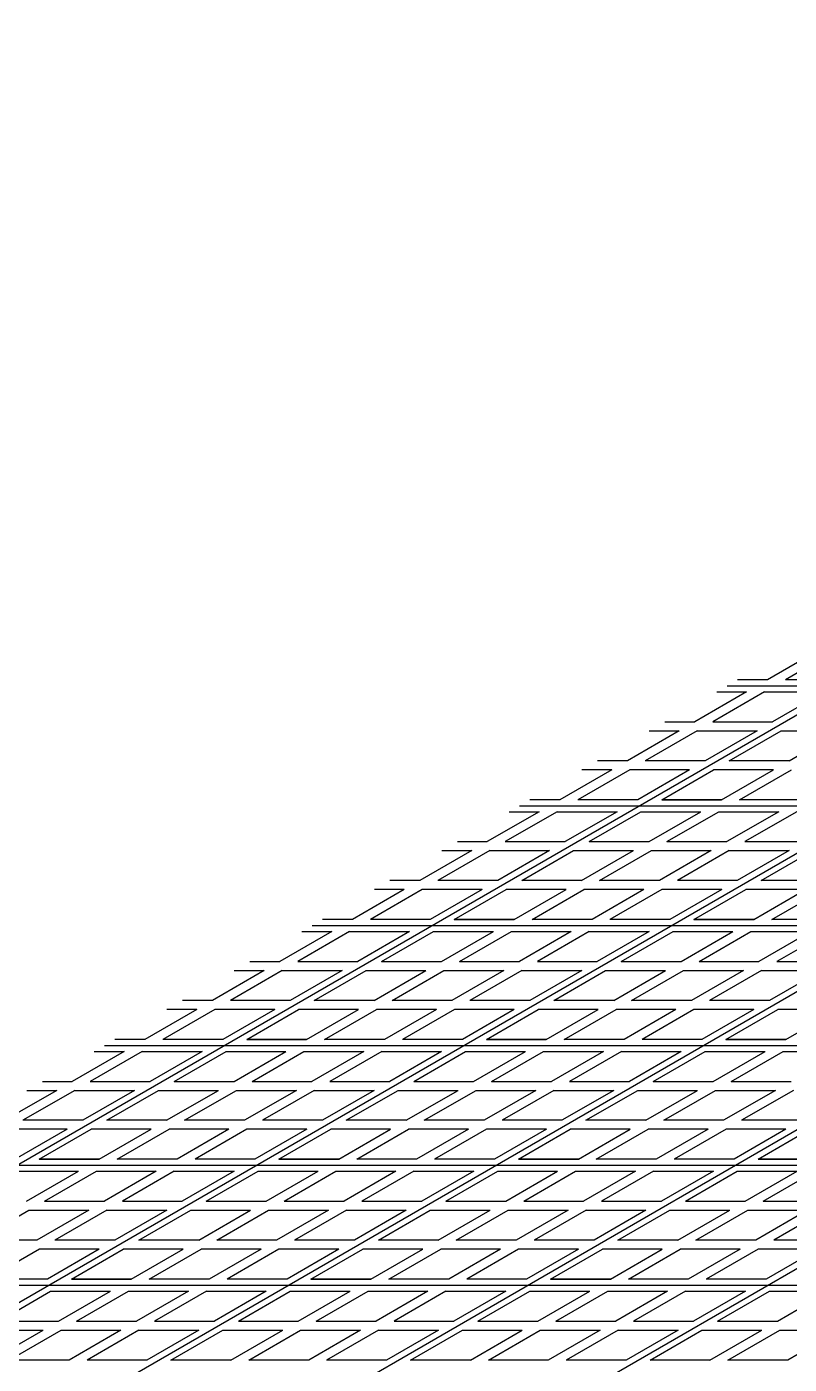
# Model space of a CAD drawing. Extents: x 0.2 to 27.8, y 0.4 to 17.8.
# Drawn here: x 12.777 to 14.05, y 12.441 to 14.673 of the extents above; entities that cross this region are included whole.
import ezdxf

# ---------------------------------------------------------------- set-up
doc = ezdxf.new("R2010")
doc.units = 0
doc.header["$LTSCALE"] = 0.8
doc.header["$MEASUREMENT"] = 0
doc.layers.add('TAPA', color=6, linetype='CONTINUOUS')
doc.layers.add('VORERA', color=7, linetype='CONTINUOUS')

msp = doc.modelspace()

# ---------------------------------------------------------------- linework, layer by layer
at = {"layer": 'TAPA', "color": 4}
for p, q in [((9.83405, 11.0833), (16.05083, 14.67256)), ((10.23405, 11.0833), (16.45083, 14.67256)), ((10.63405, 11.0833), (16.85083, 14.67256)), ((11.03405, 11.0833), (17.25083, 14.67256)), ((11.43405, 11.0833), (17.65083, 14.67256)), ((13.9458, 13.57269), (16.1458, 13.57269)), ((13.59939, 13.37269), (15.79939, 13.37269)), ((13.25298, 13.17269), (15.45298, 13.17269)), ((12.90657, 12.97269), (15.10657, 12.97269)), ((12.56016, 12.77269), (14.76016, 12.77269)), ((12.21375, 12.57269), (14.41375, 12.57269))]:
    msp.add_line(p, q, dxfattribs=at)
at = {"layer": 'VORERA', "color": 4}
for p, q in [((14.09972, 13.63269), (14.01312, 13.58269)), ((14.12972, 13.63269), (14.04312, 13.58269)), ((14.01312, 13.58269), (13.96312, 13.58269)), ((14.14312, 13.58269), (14.04312, 13.58269)), ((13.97848, 13.56269), (13.89188, 13.51269)), ((14.00848, 13.56269), (13.92188, 13.51269)), ((13.92848, 13.56269), (13.97848, 13.56269)), ((14.00848, 13.56269), (14.10848, 13.56269)), ((14.10848, 13.56269), (14.02188, 13.51269)), ((13.84188, 13.51269), (13.89188, 13.51269)), ((13.92188, 13.51269), (14.02188, 13.51269)), ((13.8659, 13.49769), (13.77929, 13.44769)), ((13.8959, 13.49769), (13.80929, 13.44769)), ((13.8159, 13.49769), (13.8659, 13.49769)), ((13.8959, 13.49769), (13.9959, 13.49769)), ((13.9959, 13.49769), (13.90929, 13.44769)), ((13.94929, 13.44769), (14.0359, 13.49769)), ((14.0359, 13.49769), (14.1359, 13.49769)), ((14.04929, 13.44769), (14.1359, 13.49769)), ((13.77929, 13.44769), (13.72929, 13.44769)), ((13.90929, 13.44769), (13.80929, 13.44769)), ((14.04929, 13.44769), (13.94929, 13.44769)), ((13.75331, 13.43269), (13.66671, 13.38269)), ((13.78331, 13.43269), (13.69671, 13.38269)), ((13.75331, 13.43269), (13.70331, 13.43269)), ((13.88331, 13.43269), (13.78331, 13.43269)), ((13.88331, 13.43269), (13.79671, 13.38269)), ((13.83671, 13.38269), (13.92331, 13.43269)), ((14.02331, 13.43269), (13.92331, 13.43269)), ((13.93671, 13.38269), (14.02331, 13.43269)), ((13.96671, 13.38269), (14.05331, 13.43269)), ((13.66671, 13.38269), (13.61671, 13.38269)), ((13.79671, 13.38269), (13.69671, 13.38269)), ((13.83671, 13.38269), (13.93671, 13.38269)), ((13.93671, 13.38269), (13.83671, 13.38269)), ((14.06671, 13.38269), (13.96671, 13.38269)), ((13.63207, 13.36269), (13.54547, 13.31269)), ((13.66207, 13.36269), (13.57547, 13.31269)), ((13.58207, 13.36269), (13.63207, 13.36269)), ((13.66207, 13.36269), (13.76207, 13.36269)), ((13.76207, 13.36269), (13.67547, 13.31269)), ((13.71547, 13.31269), (13.80207, 13.36269)), ((13.80207, 13.36269), (13.90207, 13.36269)), ((13.81547, 13.31269), (13.90207, 13.36269)), ((13.84547, 13.31269), (13.93207, 13.36269)), ((13.93207, 13.36269), (14.03207, 13.36269)), ((14.03207, 13.36269), (13.94547, 13.31269)), ((14.06207, 13.36269), (13.97547, 13.31269)), ((13.49547, 13.31269), (13.54547, 13.31269)), ((13.57547, 13.31269), (13.67547, 13.31269)), ((13.71547, 13.31269), (13.81547, 13.31269)), ((13.84547, 13.31269), (13.94547, 13.31269)), ((13.97547, 13.31269), (14.07547, 13.31269)), ((13.51949, 13.29769), (13.43288, 13.24769)), ((13.54949, 13.29769), (13.46288, 13.24769)), ((13.46949, 13.29769), (13.51949, 13.29769)), ((13.54949, 13.29769), (13.64949, 13.29769)), ((13.64949, 13.29769), (13.56288, 13.24769)), ((13.60288, 13.24769), (13.68949, 13.29769)), ((13.68949, 13.29769), (13.78949, 13.29769)), ((13.70288, 13.24769), (13.78949, 13.29769)), ((13.73288, 13.24769), (13.81949, 13.29769)), ((13.81949, 13.29769), (13.91949, 13.29769)), ((13.91949, 13.29769), (13.83288, 13.24769)), ((13.94949, 13.29769), (13.86288, 13.24769)), ((13.94949, 13.29769), (14.04949, 13.29769)), ((14.04949, 13.29769), (13.96288, 13.24769)), ((14.00288, 13.24769), (14.08949, 13.29769)), ((13.43288, 13.24769), (13.38288, 13.24769)), ((13.56288, 13.24769), (13.46288, 13.24769)), ((13.70288, 13.24769), (13.60288, 13.24769)), ((13.83288, 13.24769), (13.73288, 13.24769)), ((13.96288, 13.24769), (13.86288, 13.24769)), ((14.10288, 13.24769), (14.00288, 13.24769)), ((13.4069, 13.23269), (13.3203, 13.18269)), ((13.4369, 13.23269), (13.3503, 13.18269)), ((13.4069, 13.23269), (13.3569, 13.23269)), ((13.5369, 13.23269), (13.4369, 13.23269)), ((13.5369, 13.23269), (13.4503, 13.18269)), ((13.4903, 13.18269), (13.5769, 13.23269)), ((13.6769, 13.23269), (13.5769, 13.23269)), ((13.5903, 13.18269), (13.6769, 13.23269)), ((13.6203, 13.18269), (13.7069, 13.23269)), ((13.8069, 13.23269), (13.7069, 13.23269)), ((13.8069, 13.23269), (13.7203, 13.18269)), ((13.8369, 13.23269), (13.7503, 13.18269)), ((13.9369, 13.23269), (13.8369, 13.23269)), ((13.9369, 13.23269), (13.8503, 13.18269)), ((13.8903, 13.18269), (13.9769, 13.23269)), ((14.0769, 13.23269), (13.9769, 13.23269)), ((13.9903, 13.18269), (14.0769, 13.23269)), ((14.0203, 13.18269), (14.1069, 13.23269)), ((13.3203, 13.18269), (13.2703, 13.18269)), ((13.4503, 13.18269), (13.3503, 13.18269)), ((13.4903, 13.18269), (13.5903, 13.18269)), ((13.5903, 13.18269), (13.4903, 13.18269)), ((13.7203, 13.18269), (13.6203, 13.18269)), ((13.8503, 13.18269), (13.7503, 13.18269)), ((13.8903, 13.18269), (13.9903, 13.18269)), ((13.9903, 13.18269), (13.8903, 13.18269)), ((14.1203, 13.18269), (14.0203, 13.18269)), ((13.28566, 13.16269), (13.19906, 13.11269)), ((13.31566, 13.16269), (13.22906, 13.11269)), ((13.23566, 13.16269), (13.28566, 13.16269)), ((13.31566, 13.16269), (13.41566, 13.16269)), ((13.41566, 13.16269), (13.32906, 13.11269)), ((13.36906, 13.11269), (13.45566, 13.16269)), ((13.45566, 13.16269), (13.55566, 13.16269)), ((13.46906, 13.11269), (13.55566, 13.16269)), ((13.49906, 13.11269), (13.58566, 13.16269)), ((13.58566, 13.16269), (13.68566, 13.16269)), ((13.68566, 13.16269), (13.59906, 13.11269)), ((13.71566, 13.16269), (13.62906, 13.11269)), ((13.71566, 13.16269), (13.81566, 13.16269)), ((13.81566, 13.16269), (13.72906, 13.11269)), ((13.76906, 13.11269), (13.85566, 13.16269)), ((13.85566, 13.16269), (13.95566, 13.16269)), ((13.86906, 13.11269), (13.95566, 13.16269)), ((13.89906, 13.11269), (13.98566, 13.16269)), ((13.98566, 13.16269), (14.08566, 13.16269)), ((14.08566, 13.16269), (13.99906, 13.11269)), ((14.11566, 13.16269), (14.02906, 13.11269)), ((13.14906, 13.11269), (13.19906, 13.11269)), ((13.22906, 13.11269), (13.32906, 13.11269)), ((13.36906, 13.11269), (13.46906, 13.11269)), ((13.49906, 13.11269), (13.59906, 13.11269)), ((13.62906, 13.11269), (13.72906, 13.11269)), ((13.76906, 13.11269), (13.86906, 13.11269)), ((13.89906, 13.11269), (13.99906, 13.11269)), ((14.02906, 13.11269), (14.12906, 13.11269)), ((13.17308, 13.09769), (13.08647, 13.04769)), ((13.20308, 13.09769), (13.11647, 13.04769)), ((13.12308, 13.09769), (13.17308, 13.09769)), ((13.20308, 13.09769), (13.30308, 13.09769)), ((13.30308, 13.09769), (13.21647, 13.04769)), ((13.25647, 13.04769), (13.34308, 13.09769)), ((13.34308, 13.09769), (13.44308, 13.09769)), ((13.35647, 13.04769), (13.44308, 13.09769)), ((13.38647, 13.04769), (13.47308, 13.09769)), ((13.47308, 13.09769), (13.57308, 13.09769)), ((13.57308, 13.09769), (13.48647, 13.04769)), ((13.60308, 13.09769), (13.51647, 13.04769)), ((13.60308, 13.09769), (13.70308, 13.09769)), ((13.70308, 13.09769), (13.61647, 13.04769)), ((13.65647, 13.04769), (13.74308, 13.09769)), ((13.74308, 13.09769), (13.84308, 13.09769)), ((13.75647, 13.04769), (13.84308, 13.09769)), ((13.78647, 13.04769), (13.87308, 13.09769)), ((13.87308, 13.09769), (13.97308, 13.09769)), ((13.97308, 13.09769), (13.88647, 13.04769)), ((14.00308, 13.09769), (13.91647, 13.04769)), ((14.00308, 13.09769), (14.10308, 13.09769)), ((14.10308, 13.09769), (14.01647, 13.04769)), ((13.08647, 13.04769), (13.03647, 13.04769)), ((13.21647, 13.04769), (13.11647, 13.04769)), ((13.35647, 13.04769), (13.25647, 13.04769)), ((13.48647, 13.04769), (13.38647, 13.04769)), ((13.61647, 13.04769), (13.51647, 13.04769)), ((13.75647, 13.04769), (13.65647, 13.04769)), ((13.88647, 13.04769), (13.78647, 13.04769)), ((14.01647, 13.04769), (13.91647, 13.04769)), ((13.06049, 13.03269), (12.97389, 12.98269)), ((13.09049, 13.03269), (13.00389, 12.98269)), ((13.06049, 13.03269), (13.01049, 13.03269)), ((13.19049, 13.03269), (13.09049, 13.03269)), ((13.19049, 13.03269), (13.10389, 12.98269)), ((13.14389, 12.98269), (13.23049, 13.03269)), ((13.33049, 13.03269), (13.23049, 13.03269)), ((13.24389, 12.98269), (13.33049, 13.03269)), ((13.27389, 12.98269), (13.36049, 13.03269)), ((13.46049, 13.03269), (13.36049, 13.03269)), ((13.46049, 13.03269), (13.37389, 12.98269)), ((13.49049, 13.03269), (13.40389, 12.98269)), ((13.59049, 13.03269), (13.49049, 13.03269)), ((13.59049, 13.03269), (13.50389, 12.98269)), ((13.54389, 12.98269), (13.63049, 13.03269)), ((13.73049, 13.03269), (13.63049, 13.03269)), ((13.64389, 12.98269), (13.73049, 13.03269)), ((13.67389, 12.98269), (13.76049, 13.03269)), ((13.86049, 13.03269), (13.76049, 13.03269)), ((13.86049, 13.03269), (13.77389, 12.98269)), ((13.89049, 13.03269), (13.80389, 12.98269)), ((13.99049, 13.03269), (13.89049, 13.03269)), ((13.99049, 13.03269), (13.90389, 12.98269)), ((13.94389, 12.98269), (14.03049, 13.03269)), ((14.13049, 13.03269), (14.03049, 13.03269)), ((14.04389, 12.98269), (14.13049, 13.03269)), ((12.97389, 12.98269), (12.92389, 12.98269)), ((13.10389, 12.98269), (13.00389, 12.98269)), ((13.14389, 12.98269), (13.24389, 12.98269)), ((13.24389, 12.98269), (13.14389, 12.98269)), ((13.37389, 12.98269), (13.27389, 12.98269)), ((13.50389, 12.98269), (13.40389, 12.98269)), ((13.54389, 12.98269), (13.64389, 12.98269)), ((13.64389, 12.98269), (13.54389, 12.98269)), ((13.77389, 12.98269), (13.67389, 12.98269)), ((13.90389, 12.98269), (13.80389, 12.98269)), ((13.94389, 12.98269), (14.04389, 12.98269)), ((14.04389, 12.98269), (13.94389, 12.98269)), ((12.93925, 12.96269), (12.85265, 12.91269)), ((12.96925, 12.96269), (12.88265, 12.91269)), ((12.88925, 12.96269), (12.93925, 12.96269)), ((12.96925, 12.96269), (13.06925, 12.96269)), ((13.06925, 12.96269), (12.98265, 12.91269)), ((13.02265, 12.91269), (13.10925, 12.96269)), ((13.10925, 12.96269), (13.20925, 12.96269)), ((13.12265, 12.91269), (13.20925, 12.96269)), ((13.15265, 12.91269), (13.23925, 12.96269)), ((13.23925, 12.96269), (13.33925, 12.96269)), ((13.33925, 12.96269), (13.25265, 12.91269)), ((13.36925, 12.96269), (13.28265, 12.91269)), ((13.36925, 12.96269), (13.46925, 12.96269)), ((13.46925, 12.96269), (13.38265, 12.91269)), ((13.42265, 12.91269), (13.50925, 12.96269)), ((13.50925, 12.96269), (13.60925, 12.96269)), ((13.52265, 12.91269), (13.60925, 12.96269)), ((13.55265, 12.91269), (13.63925, 12.96269)), ((13.63925, 12.96269), (13.73925, 12.96269)), ((13.73925, 12.96269), (13.65265, 12.91269)), ((13.76925, 12.96269), (13.68265, 12.91269)), ((13.76925, 12.96269), (13.86925, 12.96269)), ((13.86925, 12.96269), (13.78265, 12.91269)), ((13.82265, 12.91269), (13.90925, 12.96269)), ((13.90925, 12.96269), (14.00925, 12.96269)), ((13.92265, 12.91269), (14.00925, 12.96269)), ((13.95265, 12.91269), (14.03925, 12.96269)), ((14.03925, 12.96269), (14.13925, 12.96269)), ((12.80265, 12.91269), (12.85265, 12.91269)), ((12.88265, 12.91269), (12.98265, 12.91269)), ((13.02265, 12.91269), (13.12265, 12.91269)), ((13.15265, 12.91269), (13.25265, 12.91269)), ((13.28265, 12.91269), (13.38265, 12.91269)), ((13.42265, 12.91269), (13.52265, 12.91269)), ((13.55265, 12.91269), (13.65265, 12.91269)), ((13.68265, 12.91269), (13.78265, 12.91269)), ((13.82265, 12.91269), (13.92265, 12.91269)), ((13.95265, 12.91269), (14.05265, 12.91269)), ((12.82667, 12.89769), (12.74006, 12.84769)), ((12.85667, 12.89769), (12.77006, 12.84769)), ((12.77667, 12.89769), (12.82667, 12.89769)), ((12.85667, 12.89769), (12.95667, 12.89769)), ((12.95667, 12.89769), (12.87006, 12.84769)), ((12.91006, 12.84769), (12.99667, 12.89769)), ((12.99667, 12.89769), (13.09667, 12.89769)), ((13.01006, 12.84769), (13.09667, 12.89769)), ((13.04006, 12.84769), (13.12667, 12.89769)), ((13.12667, 12.89769), (13.22667, 12.89769)), ((13.22667, 12.89769), (13.14006, 12.84769)), ((13.25667, 12.89769), (13.17006, 12.84769)), ((13.25667, 12.89769), (13.35667, 12.89769)), ((13.35667, 12.89769), (13.27006, 12.84769)), ((13.31006, 12.84769), (13.39667, 12.89769)), ((13.39667, 12.89769), (13.49667, 12.89769)), ((13.41006, 12.84769), (13.49667, 12.89769)), ((13.44006, 12.84769), (13.52667, 12.89769)), ((13.52667, 12.89769), (13.62667, 12.89769)), ((13.62667, 12.89769), (13.54006, 12.84769)), ((13.65667, 12.89769), (13.57006, 12.84769)), ((13.65667, 12.89769), (13.75667, 12.89769)), ((13.75667, 12.89769), (13.67006, 12.84769)), ((13.71006, 12.84769), (13.79667, 12.89769)), ((13.79667, 12.89769), (13.89667, 12.89769)), ((13.81006, 12.84769), (13.89667, 12.89769)), ((13.84006, 12.84769), (13.92667, 12.89769)), ((13.92667, 12.89769), (14.02667, 12.89769)), ((14.02667, 12.89769), (13.94006, 12.84769)), ((14.05667, 12.89769), (13.97006, 12.84769)), ((12.87006, 12.84769), (12.77006, 12.84769)), ((13.01006, 12.84769), (12.91006, 12.84769)), ((13.14006, 12.84769), (13.04006, 12.84769)), ((13.27006, 12.84769), (13.17006, 12.84769)), ((13.41006, 12.84769), (13.31006, 12.84769)), ((13.54006, 12.84769), (13.44006, 12.84769)), ((13.67006, 12.84769), (13.57006, 12.84769)), ((13.81006, 12.84769), (13.71006, 12.84769)), ((13.94006, 12.84769), (13.84006, 12.84769)), ((14.07006, 12.84769), (13.97006, 12.84769)), ((12.84408, 12.83269), (12.74408, 12.83269)), ((12.84408, 12.83269), (12.75748, 12.78269)), ((12.79748, 12.78269), (12.88408, 12.83269)), ((12.98408, 12.83269), (12.88408, 12.83269)), ((12.89748, 12.78269), (12.98408, 12.83269)), ((12.92748, 12.78269), (13.01408, 12.83269)), ((13.11408, 12.83269), (13.01408, 12.83269)), ((13.11408, 12.83269), (13.02748, 12.78269)), ((13.14408, 12.83269), (13.05748, 12.78269)), ((13.24408, 12.83269), (13.14408, 12.83269)), ((13.24408, 12.83269), (13.15748, 12.78269)), ((13.19748, 12.78269), (13.28408, 12.83269)), ((13.38408, 12.83269), (13.28408, 12.83269)), ((13.29748, 12.78269), (13.38408, 12.83269)), ((13.32748, 12.78269), (13.41408, 12.83269)), ((13.51408, 12.83269), (13.41408, 12.83269)), ((13.51408, 12.83269), (13.42748, 12.78269)), ((13.54408, 12.83269), (13.45748, 12.78269)), ((13.64408, 12.83269), (13.54408, 12.83269)), ((13.64408, 12.83269), (13.55748, 12.78269)), ((13.59748, 12.78269), (13.68408, 12.83269)), ((13.78408, 12.83269), (13.68408, 12.83269)), ((13.69748, 12.78269), (13.78408, 12.83269)), ((13.72748, 12.78269), (13.81408, 12.83269)), ((13.91408, 12.83269), (13.81408, 12.83269)), ((13.91408, 12.83269), (13.82748, 12.78269)), ((13.94408, 12.83269), (13.85748, 12.78269)), ((14.04408, 12.83269), (13.94408, 12.83269)), ((14.04408, 12.83269), (13.95748, 12.78269)), ((13.99748, 12.78269), (14.08408, 12.83269)), ((12.79748, 12.78269), (12.89748, 12.78269)), ((12.89748, 12.78269), (12.79748, 12.78269)), ((13.02748, 12.78269), (12.92748, 12.78269)), ((13.15748, 12.78269), (13.05748, 12.78269)), ((13.19748, 12.78269), (13.29748, 12.78269)), ((13.29748, 12.78269), (13.19748, 12.78269)), ((13.42748, 12.78269), (13.32748, 12.78269)), ((13.55748, 12.78269), (13.45748, 12.78269)), ((13.59748, 12.78269), (13.69748, 12.78269)), ((13.69748, 12.78269), (13.59748, 12.78269)), ((13.82748, 12.78269), (13.72748, 12.78269)), ((13.95748, 12.78269), (13.85748, 12.78269)), ((13.99748, 12.78269), (14.09748, 12.78269)), ((14.09748, 12.78269), (13.99748, 12.78269)), ((12.76284, 12.76269), (12.86284, 12.76269)), ((12.77624, 12.71269), (12.86284, 12.76269)), ((12.80624, 12.71269), (12.89284, 12.76269)), ((12.89284, 12.76269), (12.99284, 12.76269)), ((12.99284, 12.76269), (12.90624, 12.71269)), ((13.02284, 12.76269), (12.93624, 12.71269)), ((13.02284, 12.76269), (13.12284, 12.76269)), ((13.12284, 12.76269), (13.03624, 12.71269)), ((13.07624, 12.71269), (13.16284, 12.76269)), ((13.16284, 12.76269), (13.26284, 12.76269)), ((13.17624, 12.71269), (13.26284, 12.76269)), ((13.20624, 12.71269), (13.29284, 12.76269)), ((13.29284, 12.76269), (13.39284, 12.76269)), ((13.39284, 12.76269), (13.30624, 12.71269)), ((13.42284, 12.76269), (13.33624, 12.71269)), ((13.42284, 12.76269), (13.52284, 12.76269)), ((13.52284, 12.76269), (13.43624, 12.71269)), ((13.47624, 12.71269), (13.56284, 12.76269)), ((13.56284, 12.76269), (13.66284, 12.76269)), ((13.57624, 12.71269), (13.66284, 12.76269)), ((13.60624, 12.71269), (13.69284, 12.76269)), ((13.69284, 12.76269), (13.79284, 12.76269)), ((13.79284, 12.76269), (13.70624, 12.71269)), ((13.82284, 12.76269), (13.73624, 12.71269)), ((13.82284, 12.76269), (13.92284, 12.76269)), ((13.92284, 12.76269), (13.83624, 12.71269)), ((13.87624, 12.71269), (13.96284, 12.76269)), ((13.96284, 12.76269), (14.06284, 12.76269)), ((13.97624, 12.71269), (14.06284, 12.76269)), ((14.00624, 12.71269), (14.09284, 12.76269)), ((12.80624, 12.71269), (12.90624, 12.71269)), ((12.93624, 12.71269), (13.03624, 12.71269)), ((13.07624, 12.71269), (13.17624, 12.71269)), ((13.20624, 12.71269), (13.30624, 12.71269)), ((13.33624, 12.71269), (13.43624, 12.71269)), ((13.47624, 12.71269), (13.57624, 12.71269)), ((13.60624, 12.71269), (13.70624, 12.71269)), ((13.73624, 12.71269), (13.83624, 12.71269)), ((13.87624, 12.71269), (13.97624, 12.71269)), ((14.00624, 12.71269), (14.10624, 12.71269)), ((12.69365, 12.64769), (12.78026, 12.69769)), ((12.78026, 12.69769), (12.88026, 12.69769)), ((12.88026, 12.69769), (12.79365, 12.64769)), ((12.91026, 12.69769), (12.82365, 12.64769)), ((12.91026, 12.69769), (13.01026, 12.69769)), ((13.01026, 12.69769), (12.92365, 12.64769)), ((12.96365, 12.64769), (13.05026, 12.69769)), ((13.05026, 12.69769), (13.15026, 12.69769)), ((13.06365, 12.64769), (13.15026, 12.69769)), ((13.09365, 12.64769), (13.18026, 12.69769)), ((13.18026, 12.69769), (13.28026, 12.69769)), ((13.28026, 12.69769), (13.19365, 12.64769)), ((13.31026, 12.69769), (13.22365, 12.64769)), ((13.31026, 12.69769), (13.41026, 12.69769)), ((13.41026, 12.69769), (13.32365, 12.64769)), ((13.36365, 12.64769), (13.45026, 12.69769)), ((13.45026, 12.69769), (13.55026, 12.69769)), ((13.46365, 12.64769), (13.55026, 12.69769)), ((13.49365, 12.64769), (13.58026, 12.69769)), ((13.58026, 12.69769), (13.68026, 12.69769)), ((13.68026, 12.69769), (13.59365, 12.64769)), ((13.71026, 12.69769), (13.62365, 12.64769)), ((13.71026, 12.69769), (13.81026, 12.69769)), ((13.81026, 12.69769), (13.72365, 12.64769)), ((13.76365, 12.64769), (13.85026, 12.69769)), ((13.85026, 12.69769), (13.95026, 12.69769)), ((13.86365, 12.64769), (13.95026, 12.69769)), ((13.89365, 12.64769), (13.98026, 12.69769)), ((13.98026, 12.69769), (14.08026, 12.69769)), ((14.08026, 12.69769), (13.99365, 12.64769)), ((14.11026, 12.69769), (14.02365, 12.64769)), ((12.79365, 12.64769), (12.69365, 12.64769)), ((12.92365, 12.64769), (12.82365, 12.64769)), ((13.06365, 12.64769), (12.96365, 12.64769)), ((13.19365, 12.64769), (13.09365, 12.64769)), ((13.32365, 12.64769), (13.22365, 12.64769)), ((13.46365, 12.64769), (13.36365, 12.64769)), ((13.59365, 12.64769), (13.49365, 12.64769)), ((13.72365, 12.64769), (13.62365, 12.64769)), ((13.86365, 12.64769), (13.76365, 12.64769)), ((13.99365, 12.64769), (13.89365, 12.64769)), ((14.12365, 12.64769), (14.02365, 12.64769)), ((12.79767, 12.63269), (12.71107, 12.58269)), ((12.89767, 12.63269), (12.79767, 12.63269)), ((12.89767, 12.63269), (12.81107, 12.58269)), ((12.85107, 12.58269), (12.93767, 12.63269)), ((13.03767, 12.63269), (12.93767, 12.63269)), ((12.95107, 12.58269), (13.03767, 12.63269)), ((12.98107, 12.58269), (13.06767, 12.63269)), ((13.16767, 12.63269), (13.06767, 12.63269)), ((13.16767, 12.63269), (13.08107, 12.58269)), ((13.19767, 12.63269), (13.11107, 12.58269)), ((13.29767, 12.63269), (13.19767, 12.63269)), ((13.29767, 12.63269), (13.21107, 12.58269)), ((13.25107, 12.58269), (13.33767, 12.63269)), ((13.43767, 12.63269), (13.33767, 12.63269)), ((13.35107, 12.58269), (13.43767, 12.63269)), ((13.38107, 12.58269), (13.46767, 12.63269)), ((13.56767, 12.63269), (13.46767, 12.63269)), ((13.56767, 12.63269), (13.48107, 12.58269)), ((13.59767, 12.63269), (13.51107, 12.58269)), ((13.69767, 12.63269), (13.59767, 12.63269)), ((13.69767, 12.63269), (13.61107, 12.58269)), ((13.65107, 12.58269), (13.73767, 12.63269)), ((13.83767, 12.63269), (13.73767, 12.63269)), ((13.75107, 12.58269), (13.83767, 12.63269)), ((13.78107, 12.58269), (13.86767, 12.63269)), ((13.96767, 12.63269), (13.86767, 12.63269)), ((13.96767, 12.63269), (13.88107, 12.58269)), ((13.99767, 12.63269), (13.91107, 12.58269)), ((14.09767, 12.63269), (13.99767, 12.63269)), ((14.09767, 12.63269), (14.01107, 12.58269)), ((12.81107, 12.58269), (12.71107, 12.58269)), ((12.85107, 12.58269), (12.95107, 12.58269)), ((12.95107, 12.58269), (12.85107, 12.58269)), ((13.08107, 12.58269), (12.98107, 12.58269)), ((13.21107, 12.58269), (13.11107, 12.58269)), ((13.25107, 12.58269), (13.35107, 12.58269)), ((13.35107, 12.58269), (13.25107, 12.58269)), ((13.48107, 12.58269), (13.38107, 12.58269)), ((13.61107, 12.58269), (13.51107, 12.58269)), ((13.75107, 12.58269), (13.65107, 12.58269)), ((13.65107, 12.58269), (13.75107, 12.58269)), ((13.88107, 12.58269), (13.78107, 12.58269)), ((14.01107, 12.58269), (13.91107, 12.58269)), ((12.72983, 12.51269), (12.81643, 12.56269)), ((12.81643, 12.56269), (12.91643, 12.56269)), ((12.82983, 12.51269), (12.91643, 12.56269)), ((12.85983, 12.51269), (12.94643, 12.56269)), ((12.94643, 12.56269), (13.04643, 12.56269)), ((13.04643, 12.56269), (12.95983, 12.51269)), ((13.07643, 12.56269), (12.98983, 12.51269)), ((13.07643, 12.56269), (13.17643, 12.56269)), ((13.17643, 12.56269), (13.08983, 12.51269)), ((13.12983, 12.51269), (13.21643, 12.56269)), ((13.21643, 12.56269), (13.31643, 12.56269)), ((13.22983, 12.51269), (13.31643, 12.56269)), ((13.25983, 12.51269), (13.34643, 12.56269)), ((13.34643, 12.56269), (13.44643, 12.56269)), ((13.44643, 12.56269), (13.35983, 12.51269)), ((13.47643, 12.56269), (13.38983, 12.51269)), ((13.47643, 12.56269), (13.57643, 12.56269)), ((13.57643, 12.56269), (13.48983, 12.51269)), ((13.52983, 12.51269), (13.61643, 12.56269)), ((13.61643, 12.56269), (13.71643, 12.56269)), ((13.62983, 12.51269), (13.71643, 12.56269)), ((13.65983, 12.51269), (13.74643, 12.56269)), ((13.74643, 12.56269), (13.84643, 12.56269)), ((13.84643, 12.56269), (13.75983, 12.51269)), ((13.87643, 12.56269), (13.78983, 12.51269)), ((13.87643, 12.56269), (13.97643, 12.56269)), ((13.97643, 12.56269), (13.88983, 12.51269)), ((13.92983, 12.51269), (14.01643, 12.56269)), ((14.01643, 12.56269), (14.11643, 12.56269)), ((14.02983, 12.51269), (14.11643, 12.56269)), ((12.72983, 12.51269), (12.82983, 12.51269)), ((12.85983, 12.51269), (12.95983, 12.51269)), ((12.98983, 12.51269), (13.08983, 12.51269)), ((13.12983, 12.51269), (13.22983, 12.51269)), ((13.25983, 12.51269), (13.35983, 12.51269)), ((13.38983, 12.51269), (13.48983, 12.51269)), ((13.52983, 12.51269), (13.62983, 12.51269)), ((13.65983, 12.51269), (13.75983, 12.51269)), ((13.78983, 12.51269), (13.88983, 12.51269)), ((13.92983, 12.51269), (14.02983, 12.51269)), ((12.70385, 12.49769), (12.80385, 12.49769)), ((12.71724, 12.44769), (12.80385, 12.49769)), ((12.74724, 12.44769), (12.83385, 12.49769)), ((12.83385, 12.49769), (12.93385, 12.49769)), ((12.93385, 12.49769), (12.84724, 12.44769)), ((12.96385, 12.49769), (12.87724, 12.44769)), ((12.96385, 12.49769), (13.06385, 12.49769)), ((13.06385, 12.49769), (12.97724, 12.44769)), ((13.01724, 12.44769), (13.10385, 12.49769)), ((13.10385, 12.49769), (13.20385, 12.49769)), ((13.11724, 12.44769), (13.20385, 12.49769)), ((13.14724, 12.44769), (13.23385, 12.49769)), ((13.23385, 12.49769), (13.33385, 12.49769)), ((13.33385, 12.49769), (13.24724, 12.44769)), ((13.36385, 12.49769), (13.27724, 12.44769)), ((13.36385, 12.49769), (13.46385, 12.49769)), ((13.46385, 12.49769), (13.37724, 12.44769)), ((13.41724, 12.44769), (13.50385, 12.49769)), ((13.50385, 12.49769), (13.60385, 12.49769)), ((13.51724, 12.44769), (13.60385, 12.49769)), ((13.54724, 12.44769), (13.63385, 12.49769)), ((13.63385, 12.49769), (13.73385, 12.49769)), ((13.73385, 12.49769), (13.64724, 12.44769)), ((13.76385, 12.49769), (13.67724, 12.44769)), ((13.76385, 12.49769), (13.86385, 12.49769)), ((13.86385, 12.49769), (13.77724, 12.44769)), ((13.81724, 12.44769), (13.90385, 12.49769)), ((13.90385, 12.49769), (14.00385, 12.49769)), ((13.91724, 12.44769), (14.00385, 12.49769)), ((13.94724, 12.44769), (14.03385, 12.49769)), ((14.03385, 12.49769), (14.13385, 12.49769)), ((14.13385, 12.49769), (14.04724, 12.44769)), ((12.84724, 12.44769), (12.74724, 12.44769)), ((12.97724, 12.44769), (12.87724, 12.44769)), ((13.11724, 12.44769), (13.01724, 12.44769)), ((13.24724, 12.44769), (13.14724, 12.44769)), ((13.37724, 12.44769), (13.27724, 12.44769)), ((13.51724, 12.44769), (13.41724, 12.44769)), ((13.64724, 12.44769), (13.54724, 12.44769)), ((13.77724, 12.44769), (13.67724, 12.44769)), ((13.91724, 12.44769), (13.81724, 12.44769)), ((14.04724, 12.44769), (13.94724, 12.44769))]:
    msp.add_line(p, q, dxfattribs=at)

doc.saveas('drawing.dxf')
